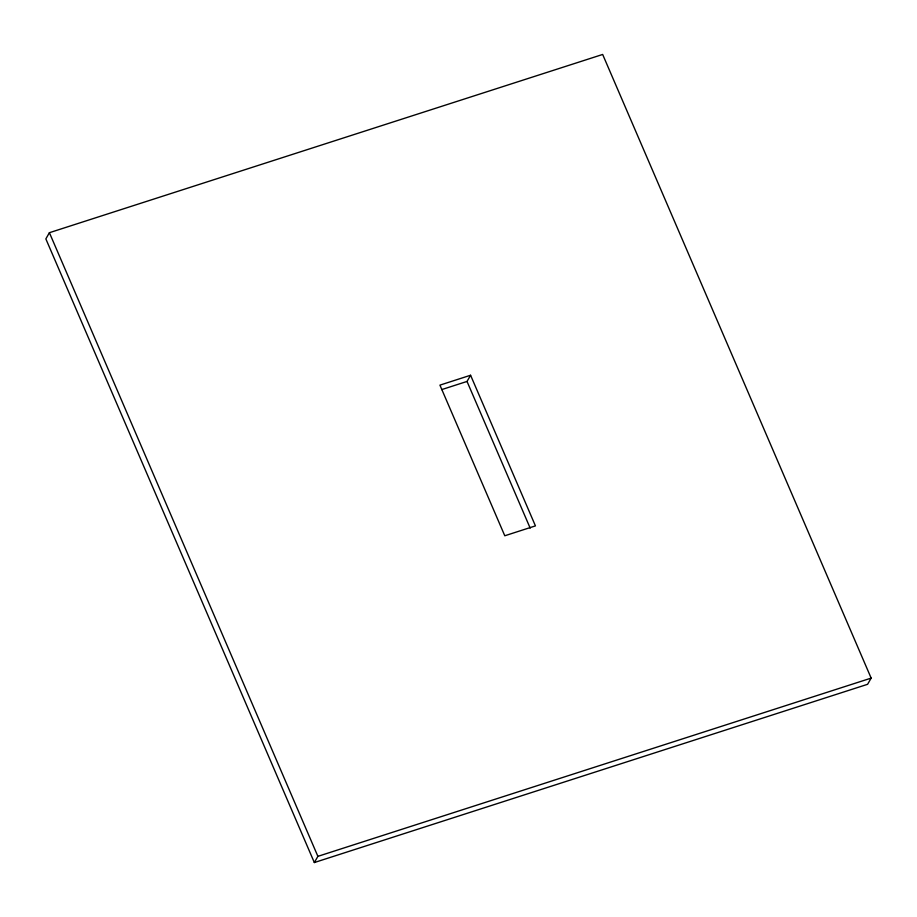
<?xml version="1.0" encoding="UTF-8"?>
<svg xmlns="http://www.w3.org/2000/svg" width="917" height="917" viewBox="0 0 917 917"><rect width="100%" height="100%" fill="white"/><g stroke="black" fill="none" stroke-linecap="round" stroke-linejoin="round"><path stroke-width="1.38" d="M49.403 232.7L45.85 238.89L314.336 862.542L867.597 684.3L871.15 678.11L602.664 54.458L49.403 232.7L317.89 856.352L314.336 862.542M441.707 389.599L467.028 381.438L470.581 375.248L535.436 525.888L504.786 535.769L439.931 385.129L470.581 375.248M317.89 856.352L871.15 678.11M467.028 381.438L530.186 528.146"/></g></svg>
